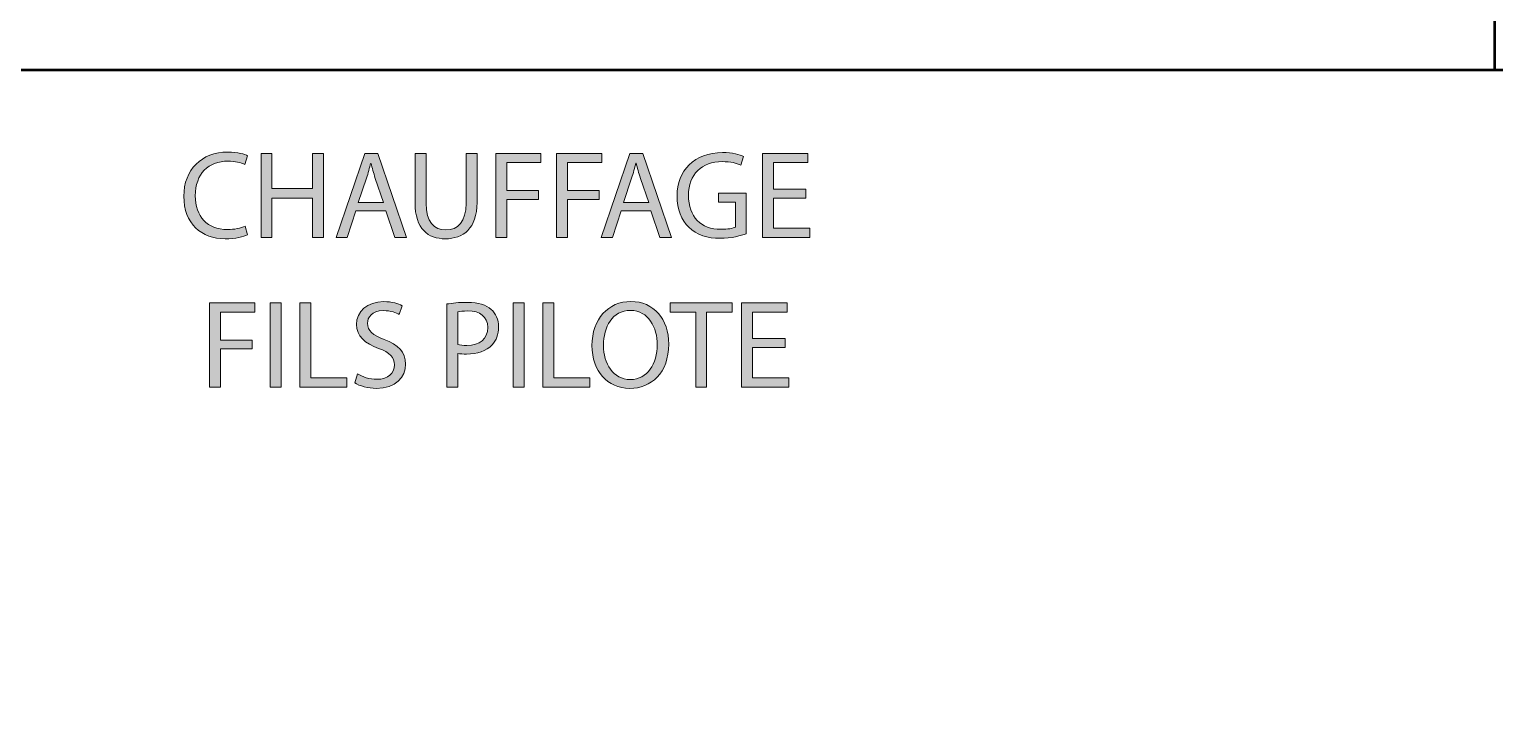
# Model space of a CAD drawing. Header units: inches. Extents: x 1 to 361, y -269 to -1.
# Drawn here: x 232.75 to 268, y -212.62 to -196.02 of the extents above; entities that cross this region are included whole.
import ezdxf

# ---------------------------------------------------------------- set-up
doc = ezdxf.new("R2010")
doc.units = ezdxf.units.IN
doc.header["$MEASUREMENT"] = 0
doc.layers.add('Layer 1', color=7, linetype='Continuous')

# ---------------------------------------------------------------- blocks, each defined once
blk = doc.blocks.new('block 25')
at = {"layer": 'Layer 1'}
h = blk.add_hatch(color=7, dxfattribs=at)
h.dxf.hatch_style = 2
edge = h.paths.add_edge_path()
edge.add_spline(control_points=[(238, -200.959), (237.907, -201.007), (237.712, -201.055), (237.466, -201.055), (236.896, -201.055), (236.471, -200.695), (236.471, -200.03), (236.471, -199.394), (236.9, -198.968), (237.526, -198.968), (237.775, -198.968), (237.937, -199.022), (238.006, -199.058), (238.006, -199.058), (237.94, -199.271), (237.94, -199.271), (237.845, -199.223), (237.703, -199.187), (237.535, -199.187), (237.062, -199.187), (236.747, -199.49), (236.747, -200.02), (236.747, -200.518), (237.032, -200.833), (237.521, -200.833), (237.683, -200.833), (237.845, -200.8), (237.949, -200.749), (237.949, -200.749), (238, -200.959), (238, -200.959)], knot_values=[0, 0, 0, 0, 1, 1, 1, 2, 2, 2, 3, 3, 3, 4, 4, 4, 5, 5, 5, 6, 6, 6, 7, 7, 7, 8, 8, 8, 9, 9, 9, 10, 10, 10, 10], degree=3, periodic=1)
h = blk.add_hatch(color=7, dxfattribs=at)
h.dxf.hatch_style = 2
h.paths.add_polyline_path([(238.591, -199.001), (238.591, -199.847), (239.568, -199.847), (239.568, -199.001), (239.832, -199.001), (239.832, -201.022), (239.568, -201.022), (239.568, -200.075), (238.591, -200.075), (238.591, -201.022), (238.327, -201.022), (238.327, -199.001)])
h = blk.add_hatch(color=7, dxfattribs=at)
h.dxf.hatch_style = 2
h.paths.add_polyline_path([(240.612, -200.386), (240.402, -201.022), (240.132, -201.022), (240.822, -199.001), (241.134, -199.001), (241.823, -201.022), (241.545, -201.022), (241.328, -200.386)])
edge = h.paths.add_edge_path()
edge.add_spline(control_points=[(241.277, -200.182), (241.277, -200.182), (241.077, -199.601), (241.077, -199.601), (241.032, -199.469), (241.002, -199.349), (240.972, -199.232), (240.972, -199.232), (240.966, -199.232), (240.966, -199.232), (240.936, -199.349), (240.906, -199.475), (240.864, -199.598), (240.864, -199.598), (240.666, -200.182), (240.666, -200.182), (240.666, -200.182), (241.277, -200.182), (241.277, -200.182)], knot_values=[0, 0, 0, 0, 1, 1, 1, 2, 2, 2, 3, 3, 3, 4, 4, 4, 5, 5, 5, 6, 6, 6, 6], degree=3, periodic=1)
h = blk.add_hatch(color=7, dxfattribs=at)
h.dxf.hatch_style = 2
edge = h.paths.add_edge_path()
edge.add_spline(control_points=[(242.297, -199.001), (242.297, -199.001), (242.297, -200.201), (242.297, -200.201), (242.297, -200.65), (242.498, -200.842), (242.768, -200.842), (243.065, -200.842), (243.26, -200.644), (243.26, -200.201), (243.26, -200.201), (243.26, -199.001), (243.26, -199.001), (243.26, -199.001), (243.523, -199.001), (243.523, -199.001), (243.523, -199.001), (243.523, -200.182), (243.523, -200.182), (243.523, -200.803), (243.197, -201.055), (242.759, -201.055), (242.345, -201.055), (242.033, -200.821), (242.033, -200.191), (242.033, -200.191), (242.033, -199.001), (242.033, -199.001), (242.033, -199.001), (242.297, -199.001), (242.297, -199.001)], knot_values=[0, 0, 0, 0, 1, 1, 1, 2, 2, 2, 3, 3, 3, 4, 4, 4, 5, 5, 5, 6, 6, 6, 7, 7, 7, 8, 8, 8, 9, 9, 9, 10, 10, 10, 10], degree=3, periodic=1)
h = blk.add_hatch(color=7, dxfattribs=at)
h.dxf.hatch_style = 2
h.paths.add_polyline_path([(243.973, -199.001), (245.062, -199.001), (245.062, -199.22), (244.237, -199.22), (244.237, -199.892), (244.999, -199.892), (244.999, -200.108), (244.237, -200.108), (244.237, -201.022), (243.973, -201.022)])
h = blk.add_hatch(color=7, dxfattribs=at)
h.dxf.hatch_style = 2
h.paths.add_polyline_path([(245.434, -199.001), (246.522, -199.001), (246.522, -199.22), (245.698, -199.22), (245.698, -199.892), (246.459, -199.892), (246.459, -200.108), (245.698, -200.108), (245.698, -201.022), (245.434, -201.022)])
h = blk.add_hatch(color=7, dxfattribs=at)
h.dxf.hatch_style = 2
h.paths.add_polyline_path([(246.99, -200.386), (246.78, -201.022), (246.51, -201.022), (247.2, -199.001), (247.512, -199.001), (248.201, -201.022), (247.923, -201.022), (247.706, -200.386)])
edge = h.paths.add_edge_path()
edge.add_spline(control_points=[(247.656, -200.182), (247.656, -200.182), (247.455, -199.601), (247.455, -199.601), (247.41, -199.469), (247.38, -199.349), (247.35, -199.232), (247.35, -199.232), (247.344, -199.232), (247.344, -199.232), (247.314, -199.349), (247.284, -199.475), (247.242, -199.598), (247.242, -199.598), (247.044, -200.182), (247.044, -200.182), (247.044, -200.182), (247.656, -200.182), (247.656, -200.182)], knot_values=[0, 0, 0, 0, 1, 1, 1, 2, 2, 2, 3, 3, 3, 4, 4, 4, 5, 5, 5, 6, 6, 6, 6], degree=3, periodic=1)
h = blk.add_hatch(color=7, dxfattribs=at)
h.dxf.hatch_style = 2
edge = h.paths.add_edge_path()
edge.add_spline(control_points=[(249.995, -200.932), (249.878, -200.977), (249.644, -201.043), (249.371, -201.043), (249.065, -201.043), (248.814, -200.965), (248.615, -200.776), (248.442, -200.608), (248.334, -200.338), (248.334, -200.024), (248.334, -199.421), (248.75, -198.98), (249.428, -198.98), (249.662, -198.98), (249.848, -199.031), (249.935, -199.073), (249.935, -199.073), (249.869, -199.286), (249.869, -199.286), (249.761, -199.235), (249.626, -199.199), (249.422, -199.199), (248.93, -199.199), (248.61, -199.505), (248.61, -200.011), (248.61, -200.525), (248.915, -200.827), (249.389, -200.827), (249.56, -200.827), (249.677, -200.803), (249.737, -200.773), (249.737, -200.773), (249.737, -200.171), (249.737, -200.171), (249.737, -200.171), (249.329, -200.171), (249.329, -200.171), (249.329, -200.171), (249.329, -199.96), (249.329, -199.96), (249.329, -199.96), (249.995, -199.96), (249.995, -199.96), (249.995, -199.96), (249.995, -200.932), (249.995, -200.932)], knot_values=[0, 0, 0, 0, 1, 1, 1, 2, 2, 2, 3, 3, 3, 4, 4, 4, 5, 5, 5, 6, 6, 6, 7, 7, 7, 8, 8, 8, 9, 9, 9, 10, 10, 10, 11, 11, 11, 12, 12, 12, 13, 13, 13, 14, 14, 14, 15, 15, 15, 15], degree=3, periodic=1)
h = blk.add_hatch(color=7, dxfattribs=at)
h.dxf.hatch_style = 2
h.paths.add_polyline_path([(251.434, -200.075), (250.651, -200.075), (250.651, -200.803), (251.527, -200.803), (251.527, -201.022), (250.387, -201.022), (250.387, -199.001), (251.482, -199.001), (251.482, -199.22), (250.651, -199.22), (250.651, -199.858), (251.434, -199.858)])
h = blk.add_hatch(color=7, dxfattribs=at)
h.dxf.hatch_style = 2
h.paths.add_polyline_path([(237.089, -202.599), (238.177, -202.599), (238.177, -202.818), (237.353, -202.818), (237.353, -203.49), (238.114, -203.49), (238.114, -203.705), (237.353, -203.705), (237.353, -204.62), (237.089, -204.62)])
h = blk.add_hatch(color=7, dxfattribs=at)
h.dxf.hatch_style = 2
h.paths.add_polyline_path([(238.813, -202.599), (238.813, -204.62), (238.549, -204.62), (238.549, -202.599)])
h = blk.add_hatch(color=7, dxfattribs=at)
h.dxf.hatch_style = 2
h.paths.add_polyline_path([(239.265, -202.599), (239.529, -202.599), (239.529, -204.401), (240.393, -204.401), (240.393, -204.62), (239.265, -204.62)])
h = blk.add_hatch(color=7, dxfattribs=at)
h.dxf.hatch_style = 2
edge = h.paths.add_edge_path()
edge.add_spline(control_points=[(240.651, -204.302), (240.768, -204.377), (240.936, -204.434), (241.115, -204.434), (241.383, -204.434), (241.538, -204.293), (241.538, -204.089), (241.538, -203.903), (241.43, -203.792), (241.157, -203.69), (240.828, -203.57), (240.624, -203.397), (240.624, -203.115), (240.624, -202.8), (240.885, -202.566), (241.277, -202.566), (241.481, -202.566), (241.634, -202.614), (241.721, -202.665), (241.721, -202.665), (241.649, -202.878), (241.649, -202.878), (241.587, -202.839), (241.452, -202.782), (241.268, -202.782), (240.993, -202.782), (240.888, -202.947), (240.888, -203.085), (240.888, -203.274), (241.011, -203.366), (241.29, -203.475), (241.631, -203.607), (241.802, -203.772), (241.802, -204.069), (241.802, -204.38), (241.574, -204.653), (241.097, -204.653), (240.903, -204.653), (240.69, -204.593), (240.582, -204.521), (240.582, -204.521), (240.651, -204.302), (240.651, -204.302)], knot_values=[0, 0, 0, 0, 1, 1, 1, 2, 2, 2, 3, 3, 3, 4, 4, 4, 5, 5, 5, 6, 6, 6, 7, 7, 7, 8, 8, 8, 9, 9, 9, 10, 10, 10, 11, 11, 11, 12, 12, 12, 13, 13, 13, 14, 14, 14, 14], degree=3, periodic=1)
h = blk.add_hatch(color=7, dxfattribs=at)
h.dxf.hatch_style = 2
edge = h.paths.add_edge_path()
edge.add_spline(control_points=[(242.798, -202.623), (242.924, -202.602), (243.089, -202.584), (243.299, -202.584), (243.557, -202.584), (243.745, -202.644), (243.865, -202.752), (243.973, -202.848), (244.042, -202.995), (244.042, -203.175), (244.042, -203.357), (243.988, -203.501), (243.886, -203.607), (243.745, -203.754), (243.523, -203.829), (243.269, -203.829), (243.191, -203.829), (243.118, -203.825), (243.058, -203.81), (243.058, -203.81), (243.058, -204.62), (243.058, -204.62), (243.058, -204.62), (242.798, -204.62), (242.798, -204.62), (242.798, -204.62), (242.798, -202.623), (242.798, -202.623)], knot_values=[0, 0, 0, 0, 1, 1, 1, 2, 2, 2, 3, 3, 3, 4, 4, 4, 5, 5, 5, 6, 6, 6, 7, 7, 7, 8, 8, 8, 9, 9, 9, 9], degree=3, periodic=1)
edge = h.paths.add_edge_path()
edge.add_spline(control_points=[(243.058, -203.597), (243.116, -203.612), (243.188, -203.619), (243.275, -203.619), (243.59, -203.619), (243.781, -203.463), (243.781, -203.19), (243.781, -202.92), (243.59, -202.791), (243.304, -202.791), (243.191, -202.791), (243.104, -202.8), (243.058, -202.812), (243.058, -202.812), (243.058, -203.597), (243.058, -203.597)], knot_values=[0, 0, 0, 0, 1, 1, 1, 2, 2, 2, 3, 3, 3, 4, 4, 4, 5, 5, 5, 5], degree=3, periodic=1)
h = blk.add_hatch(color=7, dxfattribs=at)
h.dxf.hatch_style = 2
h.paths.add_polyline_path([(244.654, -202.599), (244.654, -204.62), (244.39, -204.62), (244.39, -202.599)])
h = blk.add_hatch(color=7, dxfattribs=at)
h.dxf.hatch_style = 2
h.paths.add_polyline_path([(245.107, -202.599), (245.371, -202.599), (245.371, -204.401), (246.234, -204.401), (246.234, -204.62), (245.107, -204.62)])
h = blk.add_hatch(color=7, dxfattribs=at)
h.dxf.hatch_style = 2
edge = h.paths.add_edge_path()
edge.add_spline(control_points=[(248.135, -203.588), (248.135, -204.281), (247.712, -204.653), (247.197, -204.653), (246.66, -204.653), (246.288, -204.236), (246.288, -203.625), (246.288, -202.983), (246.684, -202.563), (247.223, -202.563), (247.778, -202.563), (248.135, -202.986), (248.135, -203.588)], knot_values=[0, 0, 0, 0, 1, 1, 1, 2, 2, 2, 3, 3, 3, 4, 4, 4, 4], degree=3, periodic=1)
edge = h.paths.add_edge_path()
edge.add_spline(control_points=[(246.564, -203.619), (246.564, -204.053), (246.798, -204.44), (247.212, -204.44), (247.625, -204.44), (247.859, -204.06), (247.859, -203.601), (247.859, -203.196), (247.649, -202.776), (247.215, -202.776), (246.78, -202.776), (246.564, -203.178), (246.564, -203.619)], knot_values=[0, 0, 0, 0, 1, 1, 1, 2, 2, 2, 3, 3, 3, 4, 4, 4, 4], degree=3, periodic=1)
h = blk.add_hatch(color=7, dxfattribs=at)
h.dxf.hatch_style = 2
h.paths.add_polyline_path([(248.783, -202.821), (248.168, -202.821), (248.168, -202.599), (249.664, -202.599), (249.664, -202.821), (249.047, -202.821), (249.047, -204.62), (248.783, -204.62)])
h = blk.add_hatch(color=7, dxfattribs=at)
h.dxf.hatch_style = 2
h.paths.add_polyline_path([(250.932, -203.672), (250.15, -203.672), (250.15, -204.401), (251.026, -204.401), (251.026, -204.62), (249.887, -204.62), (249.887, -202.599), (250.981, -202.599), (250.981, -202.818), (250.15, -202.818), (250.15, -203.457), (250.932, -203.457)])
at = {"layer": 'Layer 1', "lineweight": 0}
for points in [[(238.591, -199.001), (238.591, -199.847), (239.568, -199.847), (239.568, -199.001), (239.832, -199.001), (239.832, -201.022), (239.568, -201.022), (239.568, -200.075), (238.591, -200.075), (238.591, -201.022), (238.327, -201.022), (238.327, -199.001), (238.591, -199.001)], [(240.612, -200.386), (240.402, -201.022), (240.132, -201.022), (240.822, -199.001), (241.134, -199.001), (241.823, -201.022), (241.545, -201.022), (241.328, -200.386), (240.612, -200.386)], [(243.973, -199.001), (245.062, -199.001), (245.062, -199.22), (244.237, -199.22), (244.237, -199.892), (244.999, -199.892), (244.999, -200.108), (244.237, -200.108), (244.237, -201.022), (243.973, -201.022), (243.973, -199.001)], [(245.434, -199.001), (246.522, -199.001), (246.522, -199.22), (245.698, -199.22), (245.698, -199.892), (246.459, -199.892), (246.459, -200.108), (245.698, -200.108), (245.698, -201.022), (245.434, -201.022), (245.434, -199.001)], [(246.99, -200.386), (246.78, -201.022), (246.51, -201.022), (247.2, -199.001), (247.512, -199.001), (248.201, -201.022), (247.923, -201.022), (247.706, -200.386), (246.99, -200.386)], [(251.434, -200.075), (250.651, -200.075), (250.651, -200.803), (251.527, -200.803), (251.527, -201.022), (250.387, -201.022), (250.387, -199.001), (251.482, -199.001), (251.482, -199.22), (250.651, -199.22), (250.651, -199.858), (251.434, -199.858), (251.434, -200.075)], [(237.089, -202.599), (238.177, -202.599), (238.177, -202.818), (237.353, -202.818), (237.353, -203.49), (238.114, -203.49), (238.114, -203.705), (237.353, -203.705), (237.353, -204.62), (237.089, -204.62), (237.089, -202.599)], [(238.813, -202.599), (238.813, -204.62), (238.549, -204.62), (238.549, -202.599), (238.813, -202.599)], [(239.265, -202.599), (239.529, -202.599), (239.529, -204.401), (240.393, -204.401), (240.393, -204.62), (239.265, -204.62), (239.265, -202.599)], [(244.654, -202.599), (244.654, -204.62), (244.39, -204.62), (244.39, -202.599), (244.654, -202.599)], [(245.107, -202.599), (245.371, -202.599), (245.371, -204.401), (246.234, -204.401), (246.234, -204.62), (245.107, -204.62), (245.107, -202.599)], [(248.783, -202.821), (248.168, -202.821), (248.168, -202.599), (249.664, -202.599), (249.664, -202.821), (249.047, -202.821), (249.047, -204.62), (248.783, -204.62), (248.783, -202.821)], [(250.932, -203.672), (250.15, -203.672), (250.15, -204.401), (251.026, -204.401), (251.026, -204.62), (249.887, -204.62), (249.887, -202.599), (250.981, -202.599), (250.981, -202.818), (250.15, -202.818), (250.15, -203.457), (250.932, -203.457), (250.932, -203.672)]]:
    blk.add_lwpolyline(points, dxfattribs=at)
for points, knots in [([(238, -200.959), (237.907, -201.007), (237.712, -201.055), (237.466, -201.055), (236.896, -201.055), (236.471, -200.695), (236.471, -200.03), (236.471, -199.394), (236.9, -198.968), (237.526, -198.968), (237.775, -198.968), (237.937, -199.022), (238.006, -199.058), (238.006, -199.058), (237.94, -199.271), (237.94, -199.271), (237.845, -199.223), (237.703, -199.187), (237.535, -199.187), (237.062, -199.187), (236.747, -199.49), (236.747, -200.02), (236.747, -200.518), (237.032, -200.833), (237.521, -200.833), (237.683, -200.833), (237.845, -200.8), (237.949, -200.749), (237.949, -200.749), (238, -200.959), (238, -200.959)], [0, 0, 0, 0, 1, 1, 1, 2, 2, 2, 3, 3, 3, 4, 4, 4, 5, 5, 5, 6, 6, 6, 7, 7, 7, 8, 8, 8, 9, 9, 9, 10, 10, 10, 10]), ([(242.297, -199.001), (242.297, -199.001), (242.297, -200.201), (242.297, -200.201), (242.297, -200.65), (242.498, -200.842), (242.768, -200.842), (243.065, -200.842), (243.26, -200.644), (243.26, -200.201), (243.26, -200.201), (243.26, -199.001), (243.26, -199.001), (243.26, -199.001), (243.523, -199.001), (243.523, -199.001), (243.523, -199.001), (243.523, -200.182), (243.523, -200.182), (243.523, -200.803), (243.197, -201.055), (242.759, -201.055), (242.345, -201.055), (242.033, -200.821), (242.033, -200.191), (242.033, -200.191), (242.033, -199.001), (242.033, -199.001), (242.033, -199.001), (242.297, -199.001), (242.297, -199.001)], [0, 0, 0, 0, 1, 1, 1, 2, 2, 2, 3, 3, 3, 4, 4, 4, 5, 5, 5, 6, 6, 6, 7, 7, 7, 8, 8, 8, 9, 9, 9, 10, 10, 10, 10]), ([(249.995, -200.932), (249.878, -200.977), (249.644, -201.043), (249.371, -201.043), (249.065, -201.043), (248.814, -200.965), (248.615, -200.776), (248.442, -200.608), (248.334, -200.338), (248.334, -200.024), (248.334, -199.421), (248.75, -198.98), (249.428, -198.98), (249.662, -198.98), (249.848, -199.031), (249.935, -199.073), (249.935, -199.073), (249.869, -199.286), (249.869, -199.286), (249.761, -199.235), (249.626, -199.199), (249.422, -199.199), (248.93, -199.199), (248.61, -199.505), (248.61, -200.011), (248.61, -200.525), (248.915, -200.827), (249.389, -200.827), (249.56, -200.827), (249.677, -200.803), (249.737, -200.773), (249.737, -200.773), (249.737, -200.171), (249.737, -200.171), (249.737, -200.171), (249.329, -200.171), (249.329, -200.171), (249.329, -200.171), (249.329, -199.96), (249.329, -199.96), (249.329, -199.96), (249.995, -199.96), (249.995, -199.96), (249.995, -199.96), (249.995, -200.932), (249.995, -200.932)], [0, 0, 0, 0, 1, 1, 1, 2, 2, 2, 3, 3, 3, 4, 4, 4, 5, 5, 5, 6, 6, 6, 7, 7, 7, 8, 8, 8, 9, 9, 9, 10, 10, 10, 11, 11, 11, 12, 12, 12, 13, 13, 13, 14, 14, 14, 15, 15, 15, 15]), ([(241.277, -200.182), (241.277, -200.182), (241.077, -199.601), (241.077, -199.601), (241.032, -199.469), (241.002, -199.349), (240.972, -199.232), (240.972, -199.232), (240.966, -199.232), (240.966, -199.232), (240.936, -199.349), (240.906, -199.475), (240.864, -199.598), (240.864, -199.598), (240.666, -200.182), (240.666, -200.182), (240.666, -200.182), (241.277, -200.182), (241.277, -200.182)], [0, 0, 0, 0, 1, 1, 1, 2, 2, 2, 3, 3, 3, 4, 4, 4, 5, 5, 5, 6, 6, 6, 6]), ([(247.656, -200.182), (247.656, -200.182), (247.455, -199.601), (247.455, -199.601), (247.41, -199.469), (247.38, -199.349), (247.35, -199.232), (247.35, -199.232), (247.344, -199.232), (247.344, -199.232), (247.314, -199.349), (247.284, -199.475), (247.242, -199.598), (247.242, -199.598), (247.044, -200.182), (247.044, -200.182), (247.044, -200.182), (247.656, -200.182), (247.656, -200.182)], [0, 0, 0, 0, 1, 1, 1, 2, 2, 2, 3, 3, 3, 4, 4, 4, 5, 5, 5, 6, 6, 6, 6]), ([(240.651, -204.302), (240.768, -204.377), (240.936, -204.434), (241.115, -204.434), (241.383, -204.434), (241.538, -204.293), (241.538, -204.089), (241.538, -203.903), (241.43, -203.792), (241.157, -203.69), (240.828, -203.57), (240.624, -203.397), (240.624, -203.115), (240.624, -202.8), (240.885, -202.566), (241.277, -202.566), (241.481, -202.566), (241.634, -202.614), (241.721, -202.665), (241.721, -202.665), (241.649, -202.878), (241.649, -202.878), (241.587, -202.839), (241.452, -202.782), (241.268, -202.782), (240.993, -202.782), (240.888, -202.947), (240.888, -203.085), (240.888, -203.274), (241.011, -203.366), (241.29, -203.475), (241.631, -203.607), (241.802, -203.772), (241.802, -204.069), (241.802, -204.38), (241.574, -204.653), (241.097, -204.653), (240.903, -204.653), (240.69, -204.593), (240.582, -204.521), (240.582, -204.521), (240.651, -204.302), (240.651, -204.302)], [0, 0, 0, 0, 1, 1, 1, 2, 2, 2, 3, 3, 3, 4, 4, 4, 5, 5, 5, 6, 6, 6, 7, 7, 7, 8, 8, 8, 9, 9, 9, 10, 10, 10, 11, 11, 11, 12, 12, 12, 13, 13, 13, 14, 14, 14, 14]), ([(242.798, -202.623), (242.924, -202.602), (243.089, -202.584), (243.299, -202.584), (243.557, -202.584), (243.745, -202.644), (243.865, -202.752), (243.973, -202.848), (244.042, -202.995), (244.042, -203.175), (244.042, -203.357), (243.988, -203.501), (243.886, -203.607), (243.745, -203.754), (243.523, -203.829), (243.269, -203.829), (243.191, -203.829), (243.118, -203.825), (243.058, -203.81), (243.058, -203.81), (243.058, -204.62), (243.058, -204.62), (243.058, -204.62), (242.798, -204.62), (242.798, -204.62), (242.798, -204.62), (242.798, -202.623), (242.798, -202.623)], [0, 0, 0, 0, 1, 1, 1, 2, 2, 2, 3, 3, 3, 4, 4, 4, 5, 5, 5, 6, 6, 6, 7, 7, 7, 8, 8, 8, 9, 9, 9, 9]), ([(248.135, -203.588), (248.135, -204.281), (247.712, -204.653), (247.197, -204.653), (246.66, -204.653), (246.288, -204.236), (246.288, -203.625), (246.288, -202.983), (246.684, -202.563), (247.223, -202.563), (247.778, -202.563), (248.135, -202.986), (248.135, -203.588)], [0, 0, 0, 0, 1, 1, 1, 2, 2, 2, 3, 3, 3, 4, 4, 4, 4]), ([(243.058, -203.597), (243.116, -203.612), (243.188, -203.619), (243.275, -203.619), (243.59, -203.619), (243.781, -203.463), (243.781, -203.19), (243.781, -202.92), (243.59, -202.791), (243.304, -202.791), (243.191, -202.791), (243.104, -202.8), (243.058, -202.812), (243.058, -202.812), (243.058, -203.597), (243.058, -203.597)], [0, 0, 0, 0, 1, 1, 1, 2, 2, 2, 3, 3, 3, 4, 4, 4, 5, 5, 5, 5]), ([(246.564, -203.619), (246.564, -204.053), (246.798, -204.44), (247.212, -204.44), (247.625, -204.44), (247.859, -204.06), (247.859, -203.601), (247.859, -203.196), (247.649, -202.776), (247.215, -202.776), (246.78, -202.776), (246.564, -203.178), (246.564, -203.619)], [0, 0, 0, 0, 1, 1, 1, 2, 2, 2, 3, 3, 3, 4, 4, 4, 4])]:
    blk.add_open_spline(points, degree=3, knots=knots, dxfattribs=at)
blk = doc.blocks.new('block 20')
at = {"layer": 'Layer 1', "color": 7, "lineweight": 53}
for points in [[(268, -197), (219.967, -197), (219.967, -141), (268, -141), (268, -197)], [(276, -197), (212.044, -197), (212.044, -252.999), (276, -252.999), (276, -197)]]:
    blk.add_lwpolyline(points, dxfattribs=at)
at = {"layer": 'Layer 1'}
blk.add_blockref('block 25', (0, 0), dxfattribs=at)
blk = doc.blocks.new('block 17')
at = {"layer": 'Layer 1'}
blk.add_blockref('block 20', (0, 0), dxfattribs=at)

msp = doc.modelspace()

# ---------------------------------------------------------------- block references
at = {"layer": 'Layer 1'}
msp.add_blockref('block 17', (0, 0), dxfattribs=at)

doc.saveas('drawing.dxf')
